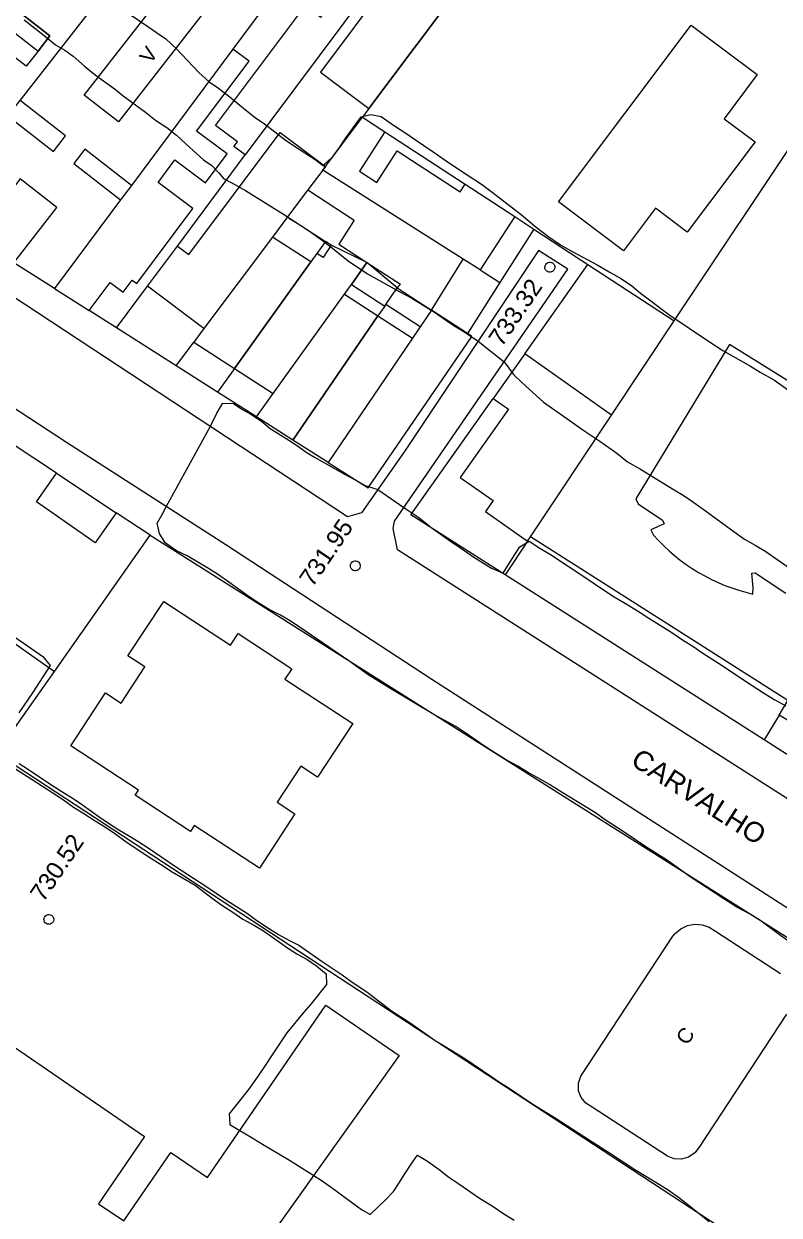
# Model space of a CAD drawing. Header units: metres. Extents: x 325024 to 7190115, y 7391967 to 10157759.
# Drawn here: x 325504.5 to 325580.7, y 7392738.7 to 7392859 of the extents above; entities that cross this region are included whole.
import ezdxf
from ezdxf.enums import TextEntityAlignment as Align

# ---------------------------------------------------------------- set-up
doc = ezdxf.new("R2010")
doc.units = ezdxf.units.M
doc.layers.get('0').update_dxf_attribs({"lineweight": 18})
for name, color, linetype, lineweight in [('100_SIST_VIARIO_MEIO_FIO', 1, 'Continuous', 18), ('160_P_SIMP_ASF_TOP', 7, 'Continuous', 18), ('206_MURO_E_MURO_ARRIMO', 7, 'Continuous', 18), ('214_PROJ_BEIRAL_EDIF', 10, 'Continuous', 18), ('216_EDIF_NOTAVEL', 2, 'Continuous', 18), ('228_CONST_FUND_RUINA_E_TOP', 10, 'Continuous', 18), ('604_CURVA_INTERM', 7, 'Continuous', 18), ('606_PTO_COTADO', 7, 'Continuous', 18), ('608_PTO_COTADO_INTERVIA', 1, 'Continuous', 18)]:
    doc.layers.add(name, color=color, linetype=linetype, lineweight=lineweight)
doc.styles.add('Style-Arial', font='arial.ttf', dxfattribs={"height": 1.75})

# ---------------------------------------------------------------- blocks, each defined once
blk = doc.blocks.new('SP09')
at = {"color": 0, "linetype": 'Continuous'}
blk.add_lwpolyline([(-0.03, -0.51), (-0.14, -0.49), (-0.24, -0.46), (-0.31, -0.42), (-0.35, -0.39), (-0.42, -0.31), (-0.47, -0.24), (-0.51, -0.15), (-0.52, -0.09), (-0.52, 0.03), (-0.51, 0.11), (-0.48, 0.2), (-0.44, 0.27), (-0.4, 0.33), (-0.32, 0.39), (-0.23, 0.44), (-0.15, 0.48), (-0.1, 0.48), (-0.03, 0.48), (0.08, 0.48), (0.19, 0.44), (0.27, 0.4), (0.35, 0.32), (0.41, 0.23), (0.46, 0.11), (0.48, 0.03), (0.48, -0.03), (0.47, -0.08), (0.44, -0.21), (0.38, -0.3), (0.31, -0.38), (0.23, -0.44), (0.1, -0.49), (0.02, -0.51)], close=True, dxfattribs=at)
blk = doc.blocks.new('SP10')
at = {"color": 0, "linetype": 'Continuous'}
blk.add_lwpolyline([(-0.03, -0.51), (-0.14, -0.49), (-0.24, -0.46), (-0.31, -0.42), (-0.35, -0.39), (-0.42, -0.31), (-0.47, -0.24), (-0.51, -0.15), (-0.52, -0.09), (-0.52, 0.03), (-0.51, 0.11), (-0.48, 0.2), (-0.44, 0.27), (-0.4, 0.33), (-0.32, 0.39), (-0.23, 0.44), (-0.15, 0.48), (-0.1, 0.48), (-0.03, 0.48), (0.08, 0.48), (0.19, 0.44), (0.27, 0.4), (0.35, 0.32), (0.41, 0.23), (0.46, 0.11), (0.48, 0.03), (0.48, -0.03), (0.47, -0.08), (0.44, -0.21), (0.38, -0.3), (0.31, -0.38), (0.23, -0.44), (0.1, -0.49), (0.02, -0.51)], close=True, dxfattribs=at)

msp = doc.modelspace()

# ---------------------------------------------------------------- linework, layer by layer
at = {"layer": '100_SIST_VIARIO_MEIO_FIO'}
for points in [[(325592.279, 7392773.934), (325542.214, 7392805.927), (325541.754, 7392808.082), (325541.907, 7392808.796), (325559.399, 7392834.248), (325556.442, 7392836.138), (325542.974, 7392815.934), (325538.571, 7392809.664), (325537.149, 7392809.233), (325501.744, 7392832.528), (325488.036, 7392841.464), (325474.762, 7392849.589), (325452.919, 7392863.918)], [(325526.202, 7392634.463), (325525.255, 7392635.124), (325488.792, 7392660.588), (325469.984, 7392673.79), (325460.282, 7392680.611), (325455.43, 7392684.022), (325432.149, 7392700.229), (325419.924, 7392708.528), (325419.509, 7392709.138), (325418.569, 7392713.055), (325488.706, 7392812.493), (325495.732, 7392822.376), (325499.285, 7392822.965), (325508.799, 7392816.801), (325524.887, 7392806.46)], [(325524.887, 7392806.46), (325545.674, 7392792.84), (325605.525, 7392754.343)]]:
    msp.add_lwpolyline(points, dxfattribs=at)
at = {"layer": '206_MURO_E_MURO_ARRIMO'}
for p, q in [((325555.961, 7392838.302), (325552.545, 7392832.922)), ((325555.052, 7392825.704), (325561.432, 7392834.723)), ((325552.545, 7392832.922), (325549.266, 7392827.756)), ((325513.821, 7392828.331), (325511.087, 7392830.069)), ((325519.844, 7392824.502), (325513.821, 7392828.331)), ((325524.028, 7392821.843), (325519.844, 7392824.502)), ((325527.959, 7392819.343), (325524.028, 7392821.843)), ((325543.545, 7392809.439), (325551.872, 7392821.21)), ((325507.787, 7392813.656), (325513.816, 7392809.66)), ((325553.069, 7392803.394), (325543.545, 7392809.439)), ((325579.227, 7392786.729), (325553.069, 7392803.394)), ((325582.891, 7392784.355), (325579.227, 7392786.729))]:
    msp.add_line(p, q, dxfattribs=at)
for points in [[(325519.977, 7392836.59), (325526.835, 7392845.793)], [(325531.109, 7392839.532), (325534.941, 7392837.047)], [(325534.941, 7392837.047), (325534.068, 7392835.83)], [(325535.496, 7392836.687), (325534.941, 7392837.047)], [(325550.551, 7392834.184), (325552.545, 7392832.922)], [(325513.821, 7392828.331), (325516.95, 7392832.528)], [(325540.91, 7392830.52), (325540.232, 7392829.532)], [(325519.844, 7392824.502), (325521.635, 7392826.891)], [(325525.741, 7392824.229), (325524.028, 7392821.843)], [(325555.331, 7392806.789), (325553.069, 7392803.394)], [(325580.727, 7392789.23), (325579.227, 7392786.729)]]:
    msp.add_lwpolyline(points, dxfattribs=at)
at = {"layer": '214_PROJ_BEIRAL_EDIF'}
for points in [[(325590.482, 7392859.219), (325604.557, 7392879.702), (325626.325, 7392865.262), (325618.666, 7392852.47), (325616.249, 7392848.433), (325613.849, 7392844.425), (325611.503, 7392840.514), (325609.163, 7392836.614), (325606.822, 7392832.714), (325603.706, 7392827.521), (325600.603, 7392822.349), (325598.033, 7392818.067), (325595.729, 7392814.228), (325593.361, 7392810.283), (325590.895, 7392806.173), (325589.068, 7392803.129), (325588.491, 7392802.168), (325581.601, 7392790.686), (325555.626, 7392807.232), (325563.807, 7392819.511), (325570.144, 7392829.023), (325583.289, 7392848.753)], [(325570.144, 7392829.023), (325583.289, 7392848.753), (325590.482, 7392859.219), (325587.899, 7392860.994), (325585.298, 7392862.782), (325580.733, 7392865.918), (325586.116, 7392874.127), (325581.182, 7392877.824), (325577.329, 7392872.682), (325581.766, 7392869.356), (325576.918, 7392862.887), (325559.058, 7392876.272), (325549.069, 7392863.496), (325539.322, 7392850.49), (325538.667, 7392849.616), (325540.925, 7392848.139), (325549.024, 7392842.841), (325554.038, 7392839.56), (325555.961, 7392838.302), (325561.432, 7392834.723)], [(325540.452, 7392864.063), (325541.337, 7392863.399), (325534.417, 7392854.166), (325539.322, 7392850.49), (325549.069, 7392863.496), (325543.231, 7392867.791)], [(325505.914, 7392856.281), (325507.113, 7392857.819), (325499.723, 7392863.58), (325497.332, 7392860.509), (325502.235, 7392856.686), (325503.429, 7392858.218)], [(325539.274, 7392862.483), (325526.835, 7392845.793), (325525.692, 7392846.65), (325526.038, 7392847.112), (325523.823, 7392848.772), (325532.905, 7392860.889), (325534.475, 7392859.712), (325537.531, 7392863.79)], [(325510.57, 7392851.835), (325519.112, 7392862.792), (325522.572, 7392860.095), (325514.029, 7392849.138)], [(325558.453, 7392841.047), (325571.839, 7392858.907), (325578.518, 7392853.901), (325575.179, 7392849.447), (325578.297, 7392847.111), (325571.458, 7392837.987), (325568.231, 7392840.406), (325565.022, 7392836.124)], [(325525.588, 7392856.466), (325515.344, 7392842.721), (325514.249, 7392841.252), (325507.578, 7392832.3), (325511.087, 7392830.069), (325513.204, 7392832.895), (325514.498, 7392831.925), (325515.423, 7392833.16), (325515.88, 7392832.817), (325521.554, 7392840.387), (325518.037, 7392843.023), (325519.73, 7392845.282), (325522.807, 7392842.976), (325524.99, 7392845.888), (325521.924, 7392848.186), (325527.216, 7392855.246)], [(325540.925, 7392848.139), (325538.35, 7392844.168), (325540.119, 7392843.02), (325542.178, 7392846.194), (325548.527, 7392842.076), (325549.024, 7392842.841), (325554.038, 7392839.56), (325550.551, 7392834.184), (325548.841, 7392835.267), (325534.647, 7392844.252), (325534.937, 7392844.64), (325538.667, 7392849.616)], [(325531.109, 7392839.532), (325529.582, 7392837.495), (325522.655, 7392828.252), (325516.95, 7392832.528), (325519.977, 7392836.59), (325521.128, 7392835.727), (325530.372, 7392848.062), (325534.937, 7392844.64), (325534.647, 7392844.252), (325533.152, 7392842.258)], [(325539.119, 7392834.931), (325542.493, 7392832.743), (325542.17, 7392832.358), (325545.618, 7392830.122), (325548.841, 7392835.267), (325534.647, 7392844.252), (325533.152, 7392842.258), (325537.841, 7392839.217), (325536.263, 7392836.783)], [(325525.741, 7392824.229), (325533.458, 7392834.981), (325529.582, 7392837.495), (325522.655, 7392828.252), (325521.635, 7392826.891)], [(325534.068, 7392835.83), (325533.458, 7392834.981), (325525.741, 7392824.229), (325529.647, 7392821.695), (325536.848, 7392831.727), (325537.541, 7392832.705), (325539.119, 7392834.931), (325535.496, 7392836.687), (325534.682, 7392835.432)], [(325541.016, 7392830.675), (325542.17, 7392832.358), (325539.119, 7392834.931), (325537.541, 7392832.705), (325540.91, 7392830.52)], [(325542.17, 7392832.358), (325545.618, 7392830.122), (325544.475, 7392828.432), (325541.016, 7392830.675)], [(325540.232, 7392829.532), (325531.642, 7392817.002), (325527.959, 7392819.343), (325529.647, 7392821.695), (325536.848, 7392831.727)], [(325544.475, 7392828.432), (325543.699, 7392827.284), (325535.208, 7392814.735), (325539.251, 7392812.165), (325549.717, 7392827.463), (325549.266, 7392827.756), (325545.618, 7392830.122)], [(325540.232, 7392829.532), (325543.699, 7392827.284), (325535.208, 7392814.735), (325531.642, 7392817.002)], [(325555.331, 7392806.789), (325555.626, 7392807.232), (325563.807, 7392819.511), (325555.052, 7392825.704), (325551.872, 7392821.21), (325553.423, 7392820.112), (325548.544, 7392813.216), (325551.846, 7392810.88), (325551.08, 7392809.797)], [(325507.787, 7392813.656), (325503.307, 7392816.625), (325493.929, 7392803.241), (325507.569, 7392793.639), (325517.246, 7392807.386), (325513.816, 7392809.66), (325511.676, 7392806.605), (325505.754, 7392810.755)], [(325591.642, 7392798.817), (325590.328, 7392796.645), (325590.124, 7392796.309), (325588.901, 7392797.049), (325588.395, 7392796.213), (325589.619, 7392795.473), (325584.471, 7392786.965), (325580.727, 7392789.23), (325581.601, 7392790.686), (325588.491, 7392802.168), (325592.328, 7392800.002)]]:
    msp.add_lwpolyline(points, close=True, dxfattribs=at)
for points in [[(325499.723, 7392863.58), (325507.113, 7392857.819), (325505.914, 7392856.281), (325504.72, 7392854.749), (325502.235, 7392856.686), (325497.332, 7392860.509), (325493.25, 7392855.267), (325498.07, 7392851.509), (325496.752, 7392849.818), (325491.933, 7392853.576), (325486.032, 7392845.997), (325495.345, 7392840.076), (325502.872, 7392849.732), (325504.098, 7392851.303), (325517.957, 7392869.079)], [(325528.821, 7392860.803), (325525.588, 7392856.466), (325515.344, 7392842.721), (325510.652, 7392846.379), (325509.526, 7392844.934), (325514.249, 7392841.252), (325507.578, 7392832.3), (325503.475, 7392834.908), (325507.818, 7392840.478), (325504.11, 7392843.369), (325499.49, 7392837.442), (325495.345, 7392840.076), (325502.872, 7392849.732), (325507.461, 7392846.154), (325508.686, 7392847.726), (325504.098, 7392851.303), (325517.957, 7392869.079)], [(325582.057, 7392822.721), (325575.73, 7392826.658), (325566.273, 7392811.064), (325566.495, 7392810.566), (325568.961, 7392808.924), (325569.11, 7392808.548), (325567.767, 7392807.919), (325568.052, 7392807.4), (325568.552, 7392806.856), (325569.072, 7392806.332), (325569.613, 7392805.828), (325570.173, 7392805.346), (325570.752, 7392804.885), (325571.349, 7392804.447), (325571.963, 7392804.032), (325572.592, 7392803.641), (325573.236, 7392803.274), (325573.894, 7392802.933), (325574.565, 7392802.618), (325575.247, 7392802.328), (325575.94, 7392802.066), (325576.643, 7392801.83), (325577.354, 7392801.622), (325578.072, 7392801.442), (325578.101, 7392802.069), (325577.967, 7392803.541), (325578.315, 7392803.58), (325581.396, 7392801.527)]]:
    msp.add_lwpolyline(points, dxfattribs=at)
at = {"layer": '216_EDIF_NOTAVEL'}
for points in [[(325504.433, 7392789.183), (325507.569, 7392793.639), (325517.246, 7392807.386), (325584.289, 7392765.032), (325596.78, 7392756.87), (325580.725, 7392733.558), (325501.736, 7392785.353)], [(325518.596, 7392800.707), (325525.337, 7392796.286), (325526.107, 7392797.46), (325531.527, 7392793.906), (325530.839, 7392792.856), (325537.695, 7392788.36), (325534.141, 7392782.94), (325532.43, 7392784.062), (325530.048, 7392780.43), (325531.849, 7392779.249), (325528.254, 7392773.768), (325521.688, 7392778.075), (325521.297, 7392777.479), (325515.722, 7392781.136), (325516.055, 7392781.644), (325509.235, 7392786.117), (325512.74, 7392791.461), (325514.311, 7392790.431), (325516.706, 7392794.084), (325514.99, 7392795.209)]]:
    msp.add_lwpolyline(points, close=True, dxfattribs=at)
msp.add_lwpolyline([(325462.625, 7392716.956), (325485.179, 7392749.817), (325488.42, 7392747.593), (325494.039, 7392755.779), (325497.266, 7392753.564), (325500.259, 7392757.925), (325516.668, 7392746.662), (325512.015, 7392739.883), (325514.558, 7392738.138), (325519.309, 7392745.06), (325523.004, 7392742.524), (325534.963, 7392759.948), (325542.38, 7392754.856), (325512.862, 7392713.428)], dxfattribs=at)
at = {"layer": '228_CONST_FUND_RUINA_E_TOP'}
msp.add_lwpolyline([(325581.468, 7392759.031), (325572.662, 7392745.604), (325572.205, 7392745.014), (325571.585, 7392744.596), (325570.867, 7392744.393), (325570.121, 7392744.424), (325569.448, 7392744.671), (325561.864, 7392749.643), (325561.223, 7392750.024), (325560.743, 7392750.596), (325560.481, 7392751.295), (325560.465, 7392752.041), (325560.697, 7392752.751), (325569.987, 7392766.91), (325570.218, 7392767.18), (325570.801, 7392767.65), (325571.48, 7392767.962), (325572.216, 7392768.098), (325572.962, 7392768.049), (325573.674, 7392767.818), (325574.307, 7392767.419), (325580.862, 7392763.119)], dxfattribs=at)
at = {"layer": '604_CURVA_INTERM', "flags": 128}
for points, elevation in [([(325515.308, 7392859.918), (325516.983, 7392858.753), (325517.886, 7392858.166), (325518.812, 7392857.51), (325519.904, 7392856.494), (325522.134, 7392854.116), (325523.184, 7392853.159), (325524.116, 7392852.531), (325525.133, 7392851.756), (325526.089, 7392851), (325527.038, 7392850.198), (325527.829, 7392849.569), (325528.773, 7392848.948), (325530.846, 7392847.328), (325531.897, 7392846.61), (325533.873, 7392845.317), (325534.726, 7392844.701), (325534.95, 7392844.976), (325535.722, 7392845.654), (325536.355, 7392846.533), (325536.929, 7392847.414), (325538.53, 7392849.632), (325539.508, 7392849.892), (325540.551, 7392849.682), (325541.137, 7392849.262), (325542.002, 7392848.672), (325542.958, 7392848.051), (325544.863, 7392846.743), (325545.798, 7392846.12), (325547.548, 7392844.882), (325549.239, 7392843.767), (325550.693, 7392842.834), (325551.891, 7392841.936), (325552.789, 7392841.233), (325553.821, 7392840.462), (325554.713, 7392839.741), (325556.206, 7392838.484), (325557.465, 7392837.538), (325558.664, 7392836.723), (325559.912, 7392836.006), (325562.359, 7392834.697), (325563.581, 7392834.001), (325564.803, 7392833.266), (325565.857, 7392832.56), (325566.739, 7392831.818), (325567.789, 7392831.048), (325568.799, 7392830.279), (325569.702, 7392829.625), (325573.584, 7392826.974), (325575.037, 7392826.029), (325577.829, 7392824.447), (325578.799, 7392823.864), (325580.266, 7392823.038), (325581.702, 7392821.991)], 734), ([(325504.526, 7392859.422), (325505.606, 7392858.606), (325506.878, 7392857.595), (325507.687, 7392856.915), (325508.606, 7392856.37), (325509.456, 7392855.782), (325510.604, 7392854.757), (325511.694, 7392853.898), (325513.724, 7392852.408), (325514.509, 7392851.776), (325516.768, 7392850.128), (325517.775, 7392849.308), (325518.903, 7392848.556), (325519.901, 7392847.8), (325520.879, 7392846.879), (325522.632, 7392845.297), (325523.457, 7392844.726), (325524.189, 7392843.949), (325524.643, 7392843.407), (325525.771, 7392842.809), (325526.869, 7392842.199), (325528.909, 7392840.938), (325530.951, 7392839.629), (325531.293, 7392839.383), (325532.337, 7392838.739), (325533.456, 7392837.982), (325534.627, 7392837.147), (325535.468, 7392836.522), (325537.235, 7392835.108), (325539.16, 7392833.785), (325542.435, 7392831.97), (325543.646, 7392831.314), (325544.787, 7392830.632), (325545.929, 7392829.925), (325547.036, 7392829.14), (325547.988, 7392828.5), (325548.883, 7392827.976), (325550.337, 7392826.979), (325552.983, 7392824.913), (325553.927, 7392823.616), (325554.755, 7392822.818), (325556.952, 7392820.811), (325559.286, 7392819.175), (325560.901, 7392818.046), (325562.639, 7392816.874), (325564.347, 7392815.676), (325565.428, 7392814.791), (325566.736, 7392814.051), (325570.131, 7392811.968), (325571.028, 7392811.423), (325571.886, 7392810.866), (325573.545, 7392809.685), (325575.914, 7392807.945), (325577.241, 7392807.003), (325578.315, 7392806.396), (325579.374, 7392805.759), (325580.41, 7392805.022), (325581.61, 7392804.204)], 733), ([(325582.642, 7392765.697), (325580.623, 7392767.124), (325578.783, 7392768.517), (325577.79, 7392769.138), (325576.447, 7392769.814), (325575.155, 7392770.677), (325571.751, 7392772.889), (325569.447, 7392774.528), (325567.168, 7392775.997), (325565.094, 7392777.396), (325563.076, 7392778.726), (325562.183, 7392779.338), (325558.816, 7392781.403), (325557.532, 7392782.2), (325556.314, 7392782.915), (325555.333, 7392783.447), (325554.267, 7392784.091), (325553.115, 7392784.753), (325552.028, 7392785.424), (325550.99, 7392786.096), (325549.004, 7392787.483), (325548.097, 7392788.06), (325545.87, 7392789.276), (325541.537, 7392791.891), (325539.226, 7392793.282), (325537.286, 7392794.703), (325536.256, 7392795.401), (325535.385, 7392796.017), (325532.263, 7392798.133), (325531.288, 7392798.782), (325530.405, 7392799.314), (325529.238, 7392799.9), (325528.297, 7392800.461), (325527.238, 7392801.157), (325525.164, 7392802.658), (325524.122, 7392803.404), (325523.115, 7392804.045), (325520.96, 7392805.295), (325519.903, 7392805.803), (325518.735, 7392806.625), (325518.164, 7392807.557), (325517.948, 7392808.607), (325518.437, 7392809.487), (325518.891, 7392810.314), (325523.317, 7392818.386), (325523.976, 7392819.698), (325524.563, 7392820.72), (325525.661, 7392820.686), (325526.494, 7392820.13), (325527.396, 7392819.601), (325528.458, 7392818.911), (325529.354, 7392818.164), (325531.216, 7392816.999), (325532.092, 7392816.418), (325532.988, 7392815.777), (325533.819, 7392815.279), (325536.835, 7392813.539), (325537.926, 7392812.983), (325538.948, 7392812.412), (325540.215, 7392812.005), (325542.853, 7392810.172), (325544.243, 7392809.252), (325545.166, 7392808.523), (325545.457, 7392808.267), (325547.788, 7392806.605), (325548.771, 7392805.983), (325549.806, 7392805.243), (325551.695, 7392804.054), (325552.862, 7392803.543), (325553.988, 7392805.326), (325554.558, 7392806.214), (325555.485, 7392806.774), (325556.562, 7392806.08), (325557.64, 7392805.448), (325561.129, 7392803.155), (325561.966, 7392802.595), (325562.905, 7392801.94), (325564.068, 7392801.176), (325565.444, 7392800.353), (325566.713, 7392799.571), (325567.582, 7392799.011), (325569.883, 7392797.572), (325571.08, 7392796.76), (325572, 7392796.169), (325572.91, 7392795.543), (325575.08, 7392794.165), (325577.326, 7392792.648), (325579.262, 7392791.415), (325580.302, 7392790.758), (325581.401, 7392790.158)], 732), ([(325503.232, 7392797.325), (325504.501, 7392796.458), (325506.384, 7392795.147), (325507.147, 7392794.237), (325505.362, 7392791.483), (325503.982, 7392789.464)], 732), ([(325502.314, 7392784.652), (325505.336, 7392782.735), (325507.406, 7392781.385), (325508.498, 7392780.663), (325509.485, 7392779.914), (325510.427, 7392779.342), (325511.671, 7392778.537), (325512.721, 7392777.906), (325513.768, 7392777.202), (325514.826, 7392776.428), (325517.11, 7392774.895), (325518.275, 7392774.167), (325519.45, 7392773.408), (325521.781, 7392772.035), (325523.491, 7392770.74), (325524.46, 7392770.044), (325525.58, 7392769.334), (325526.573, 7392768.626), (325527.766, 7392767.963), (325528.662, 7392767.441), (325531.092, 7392765.721), (325532.055, 7392765.126), (325533.091, 7392764.546), (325534.073, 7392763.872), (325535.012, 7392763.107), (325535.03, 7392762.03), (325533.45, 7392760.028), (325532.755, 7392759.222), (325531.044, 7392757.137), (325529.486, 7392754.831), (325528.839, 7392753.839), (325528.052, 7392752.687), (325527.151, 7392751.413), (325525.199, 7392748.944), (325525.29, 7392747.865), (325527.694, 7392746.448), (325528.562, 7392745.892), (325531.291, 7392744.279), (325534.498, 7392742.244), (325535.879, 7392741.295), (325536.668, 7392740.678), (325538.554, 7392739.301), (325539.43, 7392738.805), (325541.035, 7392740.319), (325541.781, 7392741.101), (325542.38, 7392742), (325542.953, 7392742.91), (325543.655, 7392743.975), (325544.21, 7392744.775), (325545.231, 7392744.163), (325546.393, 7392743.325), (325547.39, 7392742.578), (325548.38, 7392741.873), (325550.475, 7392740.457), (325551.742, 7392739.664), (325552.829, 7392738.942), (325553.967, 7392738.231)], 731), ([(325504.012, 7392784.33), (325504.956, 7392783.721), (325507.206, 7392782.2), (325508.327, 7392781.513), (325509.547, 7392780.736), (325510.395, 7392780.166), (325512.076, 7392778.942), (325512.932, 7392778.37), (325514.083, 7392777.637), (325515.054, 7392777.073), (325515.989, 7392776.496), (325517.018, 7392775.83), (325519.793, 7392773.933), (325522.864, 7392771.939), (325524.944, 7392770.536), (325527.055, 7392769.193), (325527.994, 7392768.494), (325529.176, 7392767.696), (325530.173, 7392767.071), (325531.22, 7392766.495), (325532.234, 7392765.978), (325534.605, 7392764.335), (325536.623, 7392763.011), (325537.641, 7392762.269), (325539.092, 7392761.271), (325541.584, 7392759.373), (325543.39, 7392758.223), (325544.964, 7392757.091), (325546.009, 7392756.378), (325547, 7392755.75), (325549.007, 7392754.542), (325551.63, 7392752.749), (325552.498, 7392752.156), (325553.363, 7392751.604), (325555.867, 7392749.925), (325558.202, 7392748.49), (325561.643, 7392746.259), (325563.614, 7392745.034), (325566.157, 7392743.341), (325568.374, 7392741.996), (325569.513, 7392741.279), (325570.584, 7392740.526), (325571.526, 7392739.817), (325573.666, 7392738.09)], 732)]:
    msp.add_lwpolyline(points, dxfattribs=dict(at, elevation=elevation))

# ---------------------------------------------------------------- block references
at = {"layer": '606_PTO_COTADO', "rotation": 55.83005668387076}
msp.add_blockref('SP09', (325507.013, 7392768.621, 730.52), dxfattribs=at)
at = {"layer": '608_PTO_COTADO_INTERVIA', "rotation": 55.83005668387076}
for p in [(325557.588, 7392834.483, 733.32), (325537.952, 7392804.32, 731.955)]:
    msp.add_blockref('SP10', p, dxfattribs=at)

# ---------------------------------------------------------------- texts
at = {"layer": '160_P_SIMP_ASF_TOP', "style": 'Style-Arial'}
msp.add_text('CARVALHO', height=2, rotation=327.41984, dxfattribs=at).set_placement((325566.156, 7392785.132), align=Align.MIDDLE_LEFT)
at = {"layer": '214_PROJ_BEIRAL_EDIF', "style": 'Style-Arial'}
msp.add_text('V', height=1.5, rotation=55.83006, dxfattribs=at).set_placement((325517.289, 7392854.894))
at = {"layer": '228_CONST_FUND_RUINA_E_TOP', "style": 'Style-Arial'}
msp.add_text('C', height=1.5, rotation=55.83006, dxfattribs=at).set_placement((325571.443, 7392755.788))
at = {"layer": '606_PTO_COTADO', "style": 'Style-Arial'}
msp.add_text('730.52', height=1.75, rotation=55.83006, dxfattribs=at).set_placement((325507.813, 7392773.829, 730.52), align=Align.MIDDLE_CENTER)
at = {"layer": '608_PTO_COTADO_INTERVIA', "style": 'Style-Arial'}
for s, p in [('733.32', (325554.09, 7392829.903, 733.32)), ('731.95', (325534.992, 7392805.636, 731.955))]:
    msp.add_text(s, height=1.75, rotation=55.83006, dxfattribs=at).set_placement(p, align=Align.MIDDLE_CENTER)

doc.saveas('drawing.dxf')
